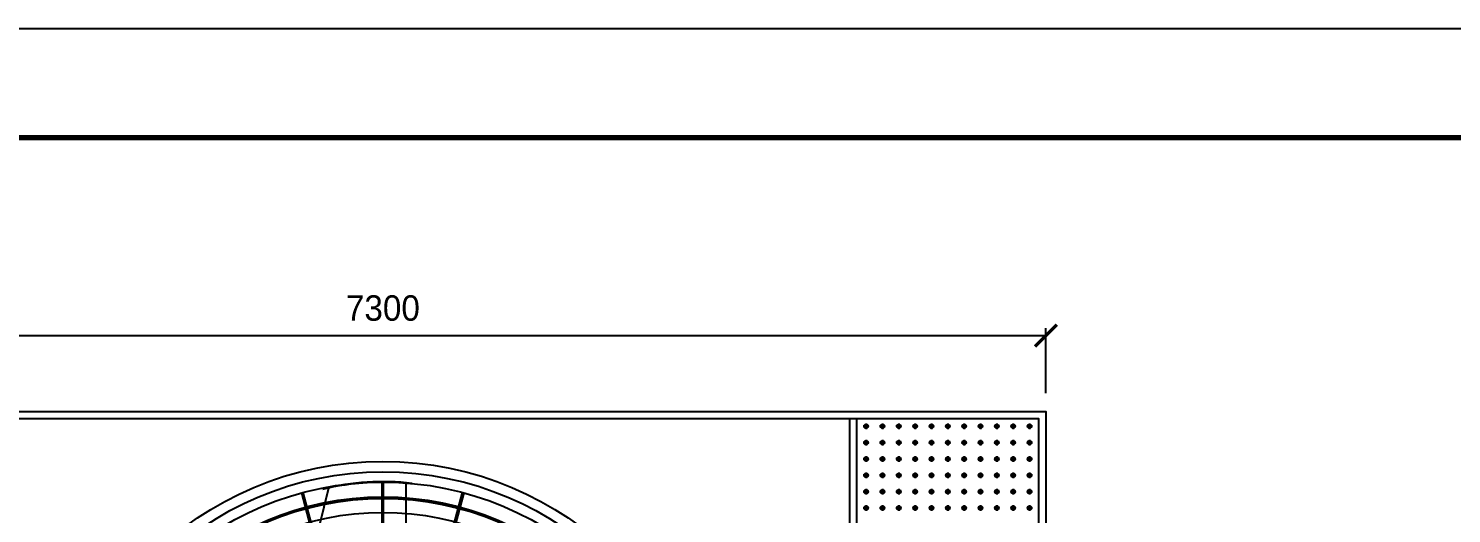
# Model space of a CAD drawing. Header units: millimetres. Extents: x 0 to 25222, y 0 to 17836.
# Drawn here: x 4777 to 12611, y 15166 to 17836 of the extents above; entities that cross this region are included whole.
import ezdxf

# ---------------------------------------------------------------- set-up
doc = ezdxf.new("R2010")
doc.units = ezdxf.units.MM
doc.linetypes.add('CENTER', pattern=[2, 1.25, -0.25, 0.25, -0.25])
doc.layers.get('DEFPOINTS').update_dxf_attribs({"color": 143})
for name, color, linetype in [('CENTER', 1, 'CENTER'), ('LINE', 7, 'Continuous'), ('냉각탑_dim', 1, 'Continuous'), ('냉각탑_form', 1, 'Continuous')]:
    doc.layers.add(name, color=color, linetype=linetype)
doc.styles.add('HY울릉도L', font='')
doc.styles.get('HY울릉도L').set_extended_font_data('HY울릉도L')
doc.dimstyles.new('성지DIM', dxfattribs={"dimtxt": 3.5, "dimasz": 3, "dimexe": 1, "dimexo": 2.5, "dimgap": 2, "dimtad": 1, "dimdec": 0, "dimzin": 3, "dimdsep": 46, "dimtxsty": 'HY울릉도L', "dimblk": 'ARCHTICK', "dimcen": -2, "dimclrd": 256, "dimclre": 256, "dimclrt": 7, "dimadec": 0, "dimazin": 0, "dimtfac": 1, "dimtdec": 0, "dimtofl": 0, "dimtmove": 0, "dimatfit": 3, "dimfxl": 0, "dimtolj": 1, "dimtzin": 0, "dimlwe": -1, "dimarcsym": 0})

# ---------------------------------------------------------------- blocks, each defined once
blk = doc.blocks.new('냉각탑form')
at = {"layer": 'DEFPOINTS'}
blk.add_lwpolyline([(0, 297.07), (420.1, 297.07), (420.1, 0), (0, 0)], close=True, dxfattribs=at)
at = {"layer": '냉각탑_form', "const_width": 0.5}
blk.add_lwpolyline([(10, 287.07), (10, 10), (410.1, 10), (410.1, 287.07)], close=True, dxfattribs=at)
blk = doc.blocks.new('_ArchTick')
at = {"color": 0, "linetype": 'ByBlock', "const_width": 0.15}
blk.add_lwpolyline([(-0.5, -0.5), (0.5, 0.5)], dxfattribs=at)
blk = doc.blocks.new('*D25')
at = {"layer": 'DEFPOINTS', "color": 0, "transparency": 16777216}
for p in [(10378.1, 16146), (3078.1, 15728), (10378.1, 15728)]:
    blk.add_point(p, dxfattribs=at)
at = {"layer": '냉각탑_dim', "transparency": 16777216}
for p, q in [((3078.1, 15828), (3078.1, 16186)), ((10378.1, 15828), (10378.1, 16186))]:
    blk.add_line(p, q, dxfattribs=at)
at = {"layer": '냉각탑_dim', "lineweight": -2, "transparency": 16777216}
blk.add_line((3078.1, 16146), (10378.1, 16146), dxfattribs=at)
at = {"layer": '냉각탑_dim', "lineweight": -2, "transparency": 16777216, "xscale": 120, "yscale": 120, "zscale": 120, "rotation": 180}
blk.add_blockref('_ArchTick', (3078.1, 16146), dxfattribs=at)
at = {"layer": '냉각탑_dim', "lineweight": -2, "transparency": 16777216, "xscale": 120, "yscale": 120, "zscale": 120}
blk.add_blockref('_ArchTick', (10378.1, 16146), dxfattribs=at)
at = {"layer": '냉각탑_dim', "color": 7, "transparency": 16777216, "insert": (6728.1, 16296), "char_height": 140, "attachment_point": 5, "style": 'HY울릉도L'}
blk.add_mtext('\\A1;7300', dxfattribs=at)

msp = doc.modelspace()

# ---------------------------------------------------------------- linework, layer by layer
at = {"color": 3}
for p, q in [((9298.1, 11568), (9298.1, 15688)), ((9338.1, 11568), (9338.1, 15688)), ((6700.8, 13713.6), (6281.2, 15279.5)), ((6709, 13715.8), (6289.4, 15281.7)), ((6723.8, 13717.7), (6723.8, 15338.9)), ((6732.4, 13717.7), (6732.4, 15338.9)), ((6747.2, 13715.8), (7166.8, 15281.7)), ((6755.5, 13713.6), (7175.1, 15279.5))]:
    msp.add_line(p, q, dxfattribs=at)
for points in [[(3078.1, 11528), (3078.1, 15728), (10378.1, 15728), (10378.1, 11528)], [(3118.1, 11568), (3118.1, 15688), (10338.1, 15688), (10338.1, 11568)]]:
    msp.add_lwpolyline(points, close=True, dxfattribs=at)
for centre in [(9388.1, 15646.1), (9478.1, 15646.1), (9568.1, 15646.1), (9658.1, 15646.1), (9748.1, 15646.1), (9838.1, 15646.1), (9928.1, 15646.1), (10018.1, 15646.1), (10108.1, 15646.1), (10198.1, 15646.1), (10288.1, 15646.1), (9388.1, 15556.1), (9478.1, 15556.1), (9568.1, 15556.1), (9658.1, 15556.1), (9748.1, 15556.1), (9838.1, 15556.1), (9928.1, 15556.1), (10018.1, 15556.1), (10108.1, 15556.1), (10198.1, 15556.1), (10288.1, 15556.1), (9388.1, 15466.1), (9478.1, 15466.1), (9568.1, 15466.1), (9658.1, 15466.1), (9748.1, 15466.1), (9838.1, 15466.1), (9928.1, 15466.1), (10018.1, 15466.1), (10108.1, 15466.1), (10198.1, 15466.1), (10288.1, 15466.1), (9388.1, 15376.1), (9478.1, 15376.1), (9568.1, 15376.1), (9658.1, 15376.1), (9748.1, 15376.1), (9838.1, 15376.1), (9928.1, 15376.1), (10018.1, 15376.1), (10108.1, 15376.1), (10198.1, 15376.1), (10288.1, 15376.1), (9388.1, 15286.1), (9478.1, 15286.1), (9568.1, 15286.1), (9658.1, 15286.1), (9748.1, 15286.1), (9838.1, 15286.1), (9928.1, 15286.1), (10018.1, 15286.1), (10108.1, 15286.1), (10198.1, 15286.1), (10288.1, 15286.1), (9388.1, 15196.1), (9478.1, 15196.1), (9568.1, 15196.1), (9658.1, 15196.1), (9748.1, 15196.1), (9838.1, 15196.1), (9928.1, 15196.1), (10018.1, 15196.1), (10108.1, 15196.1), (10198.1, 15196.1), (10288.1, 15196.1)]:
    msp.add_circle(centre, 10.6)
for radius in [1825, 1825, 1767.1, 1710.9]:
    msp.add_circle((6728.1, 13628), radius, dxfattribs=at)
at = {"color": 3, "ltscale": 5}
for radius in [1629.7, 1621.1, 1544.1]:
    msp.add_circle((6728.1, 13628), radius, dxfattribs=at)
at = {"layer": 'CENTER', "linetype": 'CENTER', "ltscale": 50}
for p, q in [((9403.4, 15646.1), (9372.8, 15646.1)), ((9376.4, 15646.1), (9399.9, 15646.1)), ((9399.9, 15646.1), (9376.4, 15646.1)), ((9376.4, 15646.1), (9399.9, 15646.1)), ((9388.1, 15661.4), (9388.1, 15630.8)), ((9388.1, 15657.9), (9388.1, 15634.3)), ((9493.4, 15646.1), (9462.8, 15646.1)), ((9466.4, 15646.1), (9489.9, 15646.1)), ((9489.9, 15646.1), (9466.4, 15646.1)), ((9466.4, 15646.1), (9489.9, 15646.1)), ((9478.1, 15661.4), (9478.1, 15630.8)), ((9478.1, 15657.9), (9478.1, 15634.3)), ((9583.4, 15646.1), (9552.8, 15646.1)), ((9556.4, 15646.1), (9579.9, 15646.1)), ((9579.9, 15646.1), (9556.4, 15646.1)), ((9556.4, 15646.1), (9579.9, 15646.1)), ((9568.1, 15661.4), (9568.1, 15630.8)), ((9568.1, 15657.9), (9568.1, 15634.3)), ((9673.4, 15646.1), (9642.8, 15646.1)), ((9646.4, 15646.1), (9669.9, 15646.1)), ((9669.9, 15646.1), (9646.4, 15646.1)), ((9646.4, 15646.1), (9669.9, 15646.1)), ((9658.1, 15661.4), (9658.1, 15630.8)), ((9658.1, 15657.9), (9658.1, 15634.3)), ((9763.4, 15646.1), (9732.8, 15646.1)), ((9736.4, 15646.1), (9759.9, 15646.1)), ((9759.9, 15646.1), (9736.4, 15646.1)), ((9736.4, 15646.1), (9759.9, 15646.1)), ((9748.1, 15661.4), (9748.1, 15630.8)), ((9748.1, 15657.9), (9748.1, 15634.3)), ((9853.4, 15646.1), (9822.8, 15646.1)), ((9826.4, 15646.1), (9849.9, 15646.1)), ((9849.9, 15646.1), (9826.4, 15646.1)), ((9826.4, 15646.1), (9849.9, 15646.1)), ((9838.1, 15661.4), (9838.1, 15630.8)), ((9838.1, 15657.9), (9838.1, 15634.3)), ((9943.4, 15646.1), (9912.8, 15646.1)), ((9916.4, 15646.1), (9939.9, 15646.1)), ((9939.9, 15646.1), (9916.4, 15646.1)), ((9916.4, 15646.1), (9939.9, 15646.1)), ((9928.1, 15661.4), (9928.1, 15630.8)), ((9928.1, 15657.9), (9928.1, 15634.3)), ((10033.4, 15646.1), (10002.8, 15646.1)), ((10006.4, 15646.1), (10029.9, 15646.1)), ((10029.9, 15646.1), (10006.4, 15646.1)), ((10006.4, 15646.1), (10029.9, 15646.1)), ((10018.1, 15661.4), (10018.1, 15630.8)), ((10018.1, 15657.9), (10018.1, 15634.3)), ((10123.4, 15646.1), (10092.8, 15646.1)), ((10096.4, 15646.1), (10119.9, 15646.1)), ((10119.9, 15646.1), (10096.4, 15646.1)), ((10096.4, 15646.1), (10119.9, 15646.1)), ((10108.1, 15661.4), (10108.1, 15630.8)), ((10108.1, 15657.9), (10108.1, 15634.3)), ((10213.4, 15646.1), (10182.8, 15646.1)), ((10186.4, 15646.1), (10209.9, 15646.1)), ((10209.9, 15646.1), (10186.4, 15646.1)), ((10186.4, 15646.1), (10209.9, 15646.1)), ((10198.1, 15661.4), (10198.1, 15630.8)), ((10198.1, 15657.9), (10198.1, 15634.3)), ((10303.4, 15646.1), (10272.8, 15646.1)), ((10276.4, 15646.1), (10299.9, 15646.1)), ((10299.9, 15646.1), (10276.4, 15646.1)), ((10276.4, 15646.1), (10299.9, 15646.1)), ((10288.1, 15661.4), (10288.1, 15630.8)), ((10288.1, 15657.9), (10288.1, 15634.3)), ((9403.4, 15556.1), (9372.8, 15556.1)), ((9376.4, 15556.1), (9399.9, 15556.1)), ((9399.9, 15556.1), (9376.4, 15556.1)), ((9376.4, 15556.1), (9399.9, 15556.1)), ((9388.1, 15571.4), (9388.1, 15540.8)), ((9388.1, 15567.9), (9388.1, 15544.3)), ((9493.4, 15556.1), (9462.8, 15556.1)), ((9466.4, 15556.1), (9489.9, 15556.1)), ((9489.9, 15556.1), (9466.4, 15556.1)), ((9466.4, 15556.1), (9489.9, 15556.1)), ((9478.1, 15571.4), (9478.1, 15540.8)), ((9478.1, 15567.9), (9478.1, 15544.3)), ((9583.4, 15556.1), (9552.8, 15556.1)), ((9556.4, 15556.1), (9579.9, 15556.1)), ((9579.9, 15556.1), (9556.4, 15556.1)), ((9556.4, 15556.1), (9579.9, 15556.1)), ((9568.1, 15571.4), (9568.1, 15540.8)), ((9568.1, 15567.9), (9568.1, 15544.3)), ((9673.4, 15556.1), (9642.8, 15556.1)), ((9646.4, 15556.1), (9669.9, 15556.1)), ((9669.9, 15556.1), (9646.4, 15556.1)), ((9646.4, 15556.1), (9669.9, 15556.1)), ((9658.1, 15571.4), (9658.1, 15540.8)), ((9658.1, 15567.9), (9658.1, 15544.3)), ((9763.4, 15556.1), (9732.8, 15556.1)), ((9736.4, 15556.1), (9759.9, 15556.1)), ((9759.9, 15556.1), (9736.4, 15556.1)), ((9736.4, 15556.1), (9759.9, 15556.1)), ((9748.1, 15571.4), (9748.1, 15540.8)), ((9748.1, 15567.9), (9748.1, 15544.3)), ((9853.4, 15556.1), (9822.8, 15556.1)), ((9826.4, 15556.1), (9849.9, 15556.1)), ((9849.9, 15556.1), (9826.4, 15556.1)), ((9826.4, 15556.1), (9849.9, 15556.1)), ((9838.1, 15571.4), (9838.1, 15540.8)), ((9838.1, 15567.9), (9838.1, 15544.3)), ((9943.4, 15556.1), (9912.8, 15556.1)), ((9916.4, 15556.1), (9939.9, 15556.1)), ((9939.9, 15556.1), (9916.4, 15556.1)), ((9916.4, 15556.1), (9939.9, 15556.1)), ((9928.1, 15571.4), (9928.1, 15540.8)), ((9928.1, 15567.9), (9928.1, 15544.3)), ((10033.4, 15556.1), (10002.8, 15556.1)), ((10006.4, 15556.1), (10029.9, 15556.1)), ((10029.9, 15556.1), (10006.4, 15556.1)), ((10006.4, 15556.1), (10029.9, 15556.1)), ((10018.1, 15571.4), (10018.1, 15540.8)), ((10018.1, 15567.9), (10018.1, 15544.3)), ((10123.4, 15556.1), (10092.8, 15556.1)), ((10096.4, 15556.1), (10119.9, 15556.1)), ((10119.9, 15556.1), (10096.4, 15556.1)), ((10096.4, 15556.1), (10119.9, 15556.1)), ((10108.1, 15571.4), (10108.1, 15540.8)), ((10108.1, 15567.9), (10108.1, 15544.3)), ((10213.4, 15556.1), (10182.8, 15556.1)), ((10186.4, 15556.1), (10209.9, 15556.1)), ((10209.9, 15556.1), (10186.4, 15556.1)), ((10186.4, 15556.1), (10209.9, 15556.1)), ((10198.1, 15571.4), (10198.1, 15540.8)), ((10198.1, 15567.9), (10198.1, 15544.3)), ((10303.4, 15556.1), (10272.8, 15556.1)), ((10276.4, 15556.1), (10299.9, 15556.1)), ((10299.9, 15556.1), (10276.4, 15556.1)), ((10276.4, 15556.1), (10299.9, 15556.1)), ((10288.1, 15571.4), (10288.1, 15540.8)), ((10288.1, 15567.9), (10288.1, 15544.3)), ((9403.4, 15466.1), (9372.8, 15466.1)), ((9376.4, 15466.1), (9399.9, 15466.1)), ((9399.9, 15466.1), (9376.4, 15466.1)), ((9376.4, 15466.1), (9399.9, 15466.1)), ((9388.1, 15481.4), (9388.1, 15450.8)), ((9388.1, 15477.9), (9388.1, 15454.3)), ((9493.4, 15466.1), (9462.8, 15466.1)), ((9466.4, 15466.1), (9489.9, 15466.1)), ((9489.9, 15466.1), (9466.4, 15466.1)), ((9466.4, 15466.1), (9489.9, 15466.1)), ((9478.1, 15481.4), (9478.1, 15450.8)), ((9478.1, 15477.9), (9478.1, 15454.3)), ((9583.4, 15466.1), (9552.8, 15466.1)), ((9556.4, 15466.1), (9579.9, 15466.1)), ((9579.9, 15466.1), (9556.4, 15466.1)), ((9556.4, 15466.1), (9579.9, 15466.1)), ((9568.1, 15481.4), (9568.1, 15450.8)), ((9568.1, 15477.9), (9568.1, 15454.3)), ((9673.4, 15466.1), (9642.8, 15466.1)), ((9646.4, 15466.1), (9669.9, 15466.1)), ((9669.9, 15466.1), (9646.4, 15466.1)), ((9646.4, 15466.1), (9669.9, 15466.1)), ((9658.1, 15481.4), (9658.1, 15450.8)), ((9658.1, 15477.9), (9658.1, 15454.3)), ((9763.4, 15466.1), (9732.8, 15466.1)), ((9736.4, 15466.1), (9759.9, 15466.1)), ((9759.9, 15466.1), (9736.4, 15466.1)), ((9736.4, 15466.1), (9759.9, 15466.1)), ((9748.1, 15481.4), (9748.1, 15450.8)), ((9748.1, 15477.9), (9748.1, 15454.3)), ((9853.4, 15466.1), (9822.8, 15466.1)), ((9826.4, 15466.1), (9849.9, 15466.1)), ((9849.9, 15466.1), (9826.4, 15466.1)), ((9826.4, 15466.1), (9849.9, 15466.1)), ((9838.1, 15481.4), (9838.1, 15450.8)), ((9838.1, 15477.9), (9838.1, 15454.3)), ((9943.4, 15466.1), (9912.8, 15466.1)), ((9916.4, 15466.1), (9939.9, 15466.1)), ((9939.9, 15466.1), (9916.4, 15466.1)), ((9916.4, 15466.1), (9939.9, 15466.1)), ((9928.1, 15481.4), (9928.1, 15450.8)), ((9928.1, 15477.9), (9928.1, 15454.3)), ((10033.4, 15466.1), (10002.8, 15466.1)), ((10006.4, 15466.1), (10029.9, 15466.1)), ((10029.9, 15466.1), (10006.4, 15466.1)), ((10006.4, 15466.1), (10029.9, 15466.1)), ((10018.1, 15481.4), (10018.1, 15450.8)), ((10018.1, 15477.9), (10018.1, 15454.3)), ((10123.4, 15466.1), (10092.8, 15466.1)), ((10096.4, 15466.1), (10119.9, 15466.1)), ((10119.9, 15466.1), (10096.4, 15466.1)), ((10096.4, 15466.1), (10119.9, 15466.1)), ((10108.1, 15481.4), (10108.1, 15450.8)), ((10108.1, 15477.9), (10108.1, 15454.3)), ((10213.4, 15466.1), (10182.8, 15466.1)), ((10186.4, 15466.1), (10209.9, 15466.1)), ((10209.9, 15466.1), (10186.4, 15466.1)), ((10186.4, 15466.1), (10209.9, 15466.1)), ((10198.1, 15481.4), (10198.1, 15450.8)), ((10198.1, 15477.9), (10198.1, 15454.3)), ((10303.4, 15466.1), (10272.8, 15466.1)), ((10276.4, 15466.1), (10299.9, 15466.1)), ((10299.9, 15466.1), (10276.4, 15466.1)), ((10276.4, 15466.1), (10299.9, 15466.1)), ((10288.1, 15481.4), (10288.1, 15450.8)), ((10288.1, 15477.9), (10288.1, 15454.3)), ((9403.4, 15376.1), (9372.8, 15376.1)), ((9376.4, 15376.1), (9399.9, 15376.1)), ((9399.9, 15376.1), (9376.4, 15376.1)), ((9376.4, 15376.1), (9399.9, 15376.1)), ((9388.1, 15391.4), (9388.1, 15360.8)), ((9388.1, 15387.9), (9388.1, 15364.3)), ((9493.4, 15376.1), (9462.8, 15376.1)), ((9466.4, 15376.1), (9489.9, 15376.1)), ((9489.9, 15376.1), (9466.4, 15376.1)), ((9466.4, 15376.1), (9489.9, 15376.1)), ((9478.1, 15391.4), (9478.1, 15360.8)), ((9478.1, 15387.9), (9478.1, 15364.3)), ((9583.4, 15376.1), (9552.8, 15376.1)), ((9556.4, 15376.1), (9579.9, 15376.1)), ((9579.9, 15376.1), (9556.4, 15376.1)), ((9556.4, 15376.1), (9579.9, 15376.1)), ((9568.1, 15391.4), (9568.1, 15360.8)), ((9568.1, 15387.9), (9568.1, 15364.3)), ((9673.4, 15376.1), (9642.8, 15376.1)), ((9646.4, 15376.1), (9669.9, 15376.1)), ((9669.9, 15376.1), (9646.4, 15376.1)), ((9646.4, 15376.1), (9669.9, 15376.1)), ((9658.1, 15391.4), (9658.1, 15360.8)), ((9658.1, 15387.9), (9658.1, 15364.3)), ((9763.4, 15376.1), (9732.8, 15376.1)), ((9736.4, 15376.1), (9759.9, 15376.1)), ((9759.9, 15376.1), (9736.4, 15376.1)), ((9736.4, 15376.1), (9759.9, 15376.1)), ((9748.1, 15391.4), (9748.1, 15360.8)), ((9748.1, 15387.9), (9748.1, 15364.3)), ((9853.4, 15376.1), (9822.8, 15376.1)), ((9826.4, 15376.1), (9849.9, 15376.1)), ((9849.9, 15376.1), (9826.4, 15376.1)), ((9826.4, 15376.1), (9849.9, 15376.1)), ((9838.1, 15391.4), (9838.1, 15360.8)), ((9838.1, 15387.9), (9838.1, 15364.3)), ((9943.4, 15376.1), (9912.8, 15376.1)), ((9916.4, 15376.1), (9939.9, 15376.1)), ((9939.9, 15376.1), (9916.4, 15376.1)), ((9916.4, 15376.1), (9939.9, 15376.1)), ((9928.1, 15391.4), (9928.1, 15360.8)), ((9928.1, 15387.9), (9928.1, 15364.3)), ((10033.4, 15376.1), (10002.8, 15376.1)), ((10006.4, 15376.1), (10029.9, 15376.1)), ((10029.9, 15376.1), (10006.4, 15376.1)), ((10006.4, 15376.1), (10029.9, 15376.1)), ((10018.1, 15391.4), (10018.1, 15360.8)), ((10018.1, 15387.9), (10018.1, 15364.3)), ((10123.4, 15376.1), (10092.8, 15376.1)), ((10096.4, 15376.1), (10119.9, 15376.1)), ((10119.9, 15376.1), (10096.4, 15376.1)), ((10096.4, 15376.1), (10119.9, 15376.1)), ((10108.1, 15391.4), (10108.1, 15360.8)), ((10108.1, 15387.9), (10108.1, 15364.3)), ((10213.4, 15376.1), (10182.8, 15376.1)), ((10186.4, 15376.1), (10209.9, 15376.1)), ((10209.9, 15376.1), (10186.4, 15376.1)), ((10186.4, 15376.1), (10209.9, 15376.1)), ((10198.1, 15391.4), (10198.1, 15360.8)), ((10198.1, 15387.9), (10198.1, 15364.3)), ((10303.4, 15376.1), (10272.8, 15376.1)), ((10276.4, 15376.1), (10299.9, 15376.1)), ((10299.9, 15376.1), (10276.4, 15376.1)), ((10276.4, 15376.1), (10299.9, 15376.1)), ((10288.1, 15391.4), (10288.1, 15360.8)), ((10288.1, 15387.9), (10288.1, 15364.3)), ((9403.4, 15286.1), (9372.8, 15286.1)), ((9376.4, 15286.1), (9399.9, 15286.1)), ((9399.9, 15286.1), (9376.4, 15286.1)), ((9376.4, 15286.1), (9399.9, 15286.1)), ((9388.1, 15301.4), (9388.1, 15270.8)), ((9388.1, 15297.9), (9388.1, 15274.3)), ((9493.4, 15286.1), (9462.8, 15286.1)), ((9466.4, 15286.1), (9489.9, 15286.1)), ((9489.9, 15286.1), (9466.4, 15286.1)), ((9466.4, 15286.1), (9489.9, 15286.1)), ((9478.1, 15301.4), (9478.1, 15270.8)), ((9478.1, 15297.9), (9478.1, 15274.3)), ((9583.4, 15286.1), (9552.8, 15286.1)), ((9556.4, 15286.1), (9579.9, 15286.1)), ((9579.9, 15286.1), (9556.4, 15286.1)), ((9556.4, 15286.1), (9579.9, 15286.1)), ((9568.1, 15301.4), (9568.1, 15270.8)), ((9568.1, 15297.9), (9568.1, 15274.3)), ((9673.4, 15286.1), (9642.8, 15286.1)), ((9646.4, 15286.1), (9669.9, 15286.1)), ((9669.9, 15286.1), (9646.4, 15286.1)), ((9646.4, 15286.1), (9669.9, 15286.1)), ((9658.1, 15301.4), (9658.1, 15270.8)), ((9658.1, 15297.9), (9658.1, 15274.3)), ((9763.4, 15286.1), (9732.8, 15286.1)), ((9736.4, 15286.1), (9759.9, 15286.1)), ((9759.9, 15286.1), (9736.4, 15286.1)), ((9736.4, 15286.1), (9759.9, 15286.1)), ((9748.1, 15301.4), (9748.1, 15270.8)), ((9748.1, 15297.9), (9748.1, 15274.3)), ((9853.4, 15286.1), (9822.8, 15286.1)), ((9826.4, 15286.1), (9849.9, 15286.1)), ((9849.9, 15286.1), (9826.4, 15286.1)), ((9826.4, 15286.1), (9849.9, 15286.1)), ((9838.1, 15301.4), (9838.1, 15270.8)), ((9838.1, 15297.9), (9838.1, 15274.3)), ((9943.4, 15286.1), (9912.8, 15286.1)), ((9916.4, 15286.1), (9939.9, 15286.1)), ((9939.9, 15286.1), (9916.4, 15286.1)), ((9916.4, 15286.1), (9939.9, 15286.1)), ((9928.1, 15301.4), (9928.1, 15270.8)), ((9928.1, 15297.9), (9928.1, 15274.3)), ((10033.4, 15286.1), (10002.8, 15286.1)), ((10006.4, 15286.1), (10029.9, 15286.1)), ((10029.9, 15286.1), (10006.4, 15286.1)), ((10006.4, 15286.1), (10029.9, 15286.1)), ((10018.1, 15301.4), (10018.1, 15270.8)), ((10018.1, 15297.9), (10018.1, 15274.3)), ((10123.4, 15286.1), (10092.8, 15286.1)), ((10096.4, 15286.1), (10119.9, 15286.1)), ((10119.9, 15286.1), (10096.4, 15286.1)), ((10096.4, 15286.1), (10119.9, 15286.1)), ((10108.1, 15301.4), (10108.1, 15270.8)), ((10108.1, 15297.9), (10108.1, 15274.3)), ((10213.4, 15286.1), (10182.8, 15286.1)), ((10186.4, 15286.1), (10209.9, 15286.1)), ((10209.9, 15286.1), (10186.4, 15286.1)), ((10186.4, 15286.1), (10209.9, 15286.1)), ((10198.1, 15301.4), (10198.1, 15270.8)), ((10198.1, 15297.9), (10198.1, 15274.3)), ((10303.4, 15286.1), (10272.8, 15286.1)), ((10276.4, 15286.1), (10299.9, 15286.1)), ((10299.9, 15286.1), (10276.4, 15286.1)), ((10276.4, 15286.1), (10299.9, 15286.1)), ((10288.1, 15301.4), (10288.1, 15270.8)), ((10288.1, 15297.9), (10288.1, 15274.3)), ((9388.1, 15211.4), (9388.1, 15180.8)), ((9388.1, 15207.9), (9388.1, 15184.3)), ((9478.1, 15211.4), (9478.1, 15180.8)), ((9478.1, 15207.9), (9478.1, 15184.3)), ((9568.1, 15211.4), (9568.1, 15180.8)), ((9568.1, 15207.9), (9568.1, 15184.3)), ((9658.1, 15211.4), (9658.1, 15180.8)), ((9658.1, 15207.9), (9658.1, 15184.3)), ((9748.1, 15211.4), (9748.1, 15180.8)), ((9748.1, 15207.9), (9748.1, 15184.3)), ((9838.1, 15211.4), (9838.1, 15180.8)), ((9838.1, 15207.9), (9838.1, 15184.3)), ((9928.1, 15211.4), (9928.1, 15180.8)), ((9928.1, 15207.9), (9928.1, 15184.3)), ((10018.1, 15211.4), (10018.1, 15180.8)), ((10018.1, 15207.9), (10018.1, 15184.3)), ((10108.1, 15211.4), (10108.1, 15180.8)), ((10108.1, 15207.9), (10108.1, 15184.3)), ((10198.1, 15211.4), (10198.1, 15180.8)), ((10198.1, 15207.9), (10198.1, 15184.3)), ((10288.1, 15211.4), (10288.1, 15180.8)), ((10288.1, 15207.9), (10288.1, 15184.3)), ((9403.4, 15196.1), (9372.8, 15196.1)), ((9376.4, 15196.1), (9399.9, 15196.1)), ((9399.9, 15196.1), (9376.4, 15196.1)), ((9376.4, 15196.1), (9399.9, 15196.1)), ((9493.4, 15196.1), (9462.8, 15196.1)), ((9466.4, 15196.1), (9489.9, 15196.1)), ((9489.9, 15196.1), (9466.4, 15196.1)), ((9466.4, 15196.1), (9489.9, 15196.1)), ((9583.4, 15196.1), (9552.8, 15196.1)), ((9556.4, 15196.1), (9579.9, 15196.1)), ((9579.9, 15196.1), (9556.4, 15196.1)), ((9556.4, 15196.1), (9579.9, 15196.1)), ((9673.4, 15196.1), (9642.8, 15196.1)), ((9646.4, 15196.1), (9669.9, 15196.1)), ((9669.9, 15196.1), (9646.4, 15196.1)), ((9646.4, 15196.1), (9669.9, 15196.1)), ((9763.4, 15196.1), (9732.8, 15196.1)), ((9736.4, 15196.1), (9759.9, 15196.1)), ((9759.9, 15196.1), (9736.4, 15196.1)), ((9736.4, 15196.1), (9759.9, 15196.1)), ((9853.4, 15196.1), (9822.8, 15196.1)), ((9826.4, 15196.1), (9849.9, 15196.1)), ((9849.9, 15196.1), (9826.4, 15196.1)), ((9826.4, 15196.1), (9849.9, 15196.1)), ((9943.4, 15196.1), (9912.8, 15196.1)), ((9916.4, 15196.1), (9939.9, 15196.1)), ((9939.9, 15196.1), (9916.4, 15196.1)), ((9916.4, 15196.1), (9939.9, 15196.1)), ((10033.4, 15196.1), (10002.8, 15196.1)), ((10006.4, 15196.1), (10029.9, 15196.1)), ((10029.9, 15196.1), (10006.4, 15196.1)), ((10006.4, 15196.1), (10029.9, 15196.1)), ((10123.4, 15196.1), (10092.8, 15196.1)), ((10096.4, 15196.1), (10119.9, 15196.1)), ((10119.9, 15196.1), (10096.4, 15196.1)), ((10096.4, 15196.1), (10119.9, 15196.1)), ((10213.4, 15196.1), (10182.8, 15196.1)), ((10186.4, 15196.1), (10209.9, 15196.1)), ((10209.9, 15196.1), (10186.4, 15196.1)), ((10186.4, 15196.1), (10209.9, 15196.1)), ((10303.4, 15196.1), (10272.8, 15196.1)), ((10276.4, 15196.1), (10299.9, 15196.1)), ((10299.9, 15196.1), (10276.4, 15196.1)), ((10276.4, 15196.1), (10299.9, 15196.1))]:
    msp.add_line(p, q, dxfattribs=at)
at = {"layer": 'LINE', "color": 3}
for p, q in [((6307.8, 14813.5), (6430.9, 15306.8)), ((6853.8, 15332.6), (6853.8, 14037.2))]:
    msp.add_line(p, q, dxfattribs=at)
for radius, start, end in [(1425.8, 83.50065, 103.45952), (1422.9, 83.48757, 103.487)]:
    msp.add_arc((6728.1, 13915.3), radius, start, end, dxfattribs=at)

# ---------------------------------------------------------------- block references
at = {"layer": '냉각탑_form', "xscale": 60.03809523809525, "yscale": 60.03809523809525, "zscale": 60.03809523809525}
msp.add_blockref('냉각탑form', (0, 0), dxfattribs=at)

# ---------------------------------------------------------------- dimensions: what is measured, and where the dimension line sits
at = {"layer": '냉각탑_dim'}
dim = msp.add_linear_dim(base=(10378.1, 16146), p1=(3078.1, 15728), p2=(10378.1, 15728), dimstyle='성지DIM', override={"dimscale": 40, "dimtmove": 2}, dxfattribs=at)
dim.commit()
dim.dimension.update_dxf_attribs({"geometry": '*D25', "text_midpoint": (6728.1, 16296)})

doc.saveas('drawing.dxf')
